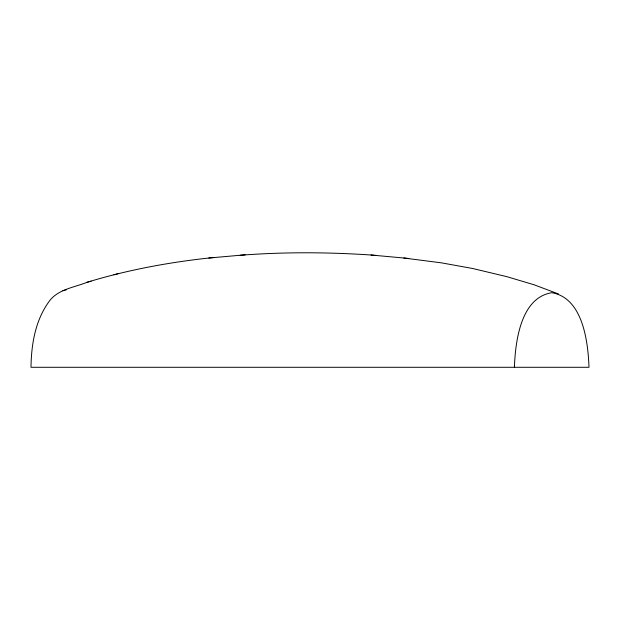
<?xml version="1.0" encoding="UTF-8"?>
<svg xmlns="http://www.w3.org/2000/svg" width="620" height="620" viewBox="0 0 620 620"><rect width="100%" height="100%" fill="white"/><g stroke="black" fill="none" stroke-linecap="round" stroke-linejoin="round"><path stroke-width="0.93" d="M514.406 367.288C515.352 341.822 520.498 297.817 551.707 292.71C582.909 297.817 588.054 341.822 589 367.288L31 367.288C31.31 344.689 35.201 320.889 48.623 302.142C57.296 289.292 73.896 287.618 87.149 282.263C126.782 270.157 167.64 262.524 208.801 258.021L213.729 257.571M113.925 274.792L118.257 273.606M87.149 282.263L91.132 281.17M62.845 290.757L66.425 289.765M240.165 255.269C283.689 251.906 327.445 252.1 371 255.006L376.046 255.463M208.801 258.021L245.218 254.812M403.876 258.029L441.207 262.81L472.688 268.499L506.804 276.66L534.068 284.774L558.488 293.958M371 255.006L408.782 258.47"/></g></svg>
